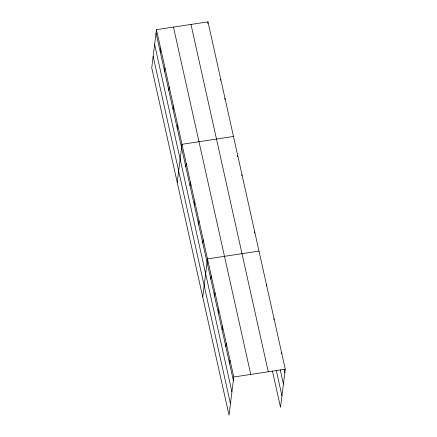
<?xml version="1.0" encoding="UTF-8"?>
<svg xmlns="http://www.w3.org/2000/svg" width="437" height="437" viewBox="0 0 437 437"><rect width="100%" height="100%" fill="white"/><g stroke="black" fill="none" stroke-linecap="round" stroke-linejoin="round"><path stroke-width="0.66" d="M156.479 29.678L151.726 67.817L229.021 415.15L233.773 377.011L156.479 29.678L207.979 21.85L285.274 369.183L280.521 407.322L272.437 370.986M160.308 52.178L160.729 48.78M164.558 71.28L164.984 67.882M168.808 90.383L169.234 86.985M173.063 109.485L173.484 106.093M177.313 128.593L177.733 125.195M177.236 182.437L181.983 144.297L233.484 136.47M185.812 166.797L186.238 163.4M207.766 23.549L207.979 21.85M190.062 185.9L190.488 182.502M194.318 205.002L194.738 201.604M198.567 224.105L198.988 220.712M220.592 80.293L220.734 79.157M202.817 243.207L203.243 239.815M224.842 99.396L224.984 98.265M202.741 297.056L207.493 258.917L258.994 251.089M210.825 279.183L211.246 275.785M214.578 296.051L214.999 292.659M237.597 156.703L237.739 155.572M218.331 312.925L218.757 309.527M222.083 329.793L222.509 326.395M241.847 175.811L241.989 174.674M225.842 346.667L226.262 343.269M229.594 363.535L230.015 360.137M254.602 233.118L254.738 231.987M266.357 285.962L266.499 284.831M273.868 319.704L274.01 318.568M281.373 353.446L281.515 352.309M233.773 377.011L285.274 369.183M284.126 369.336L284.848 372.575M280.243 369.768L283.422 384.041M276.315 370.549L281.947 395.856M190.985 24.434L268.274 371.767M173.473 27.094L250.767 374.427M156.058 33.075L233.347 380.403M154.627 44.541L231.921 391.869M153.158 56.351L230.446 403.684"/></g></svg>
